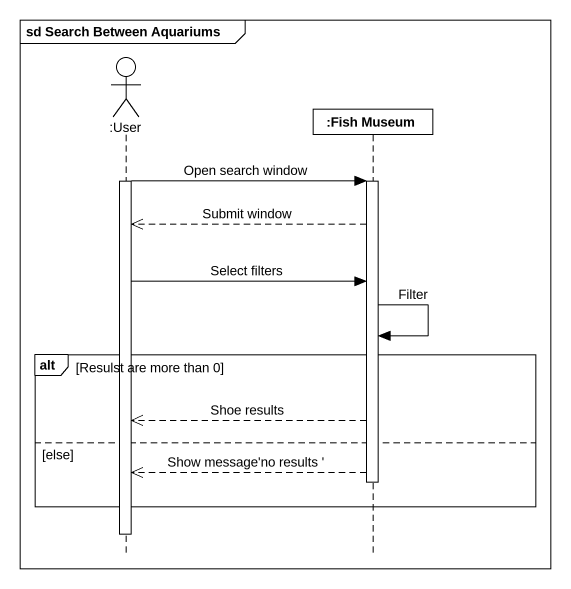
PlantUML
@startuml
mainframe sd Search Between Aquariums
hide footbox
actor ":User" as User
participant ":Fish Museum" as Fish_Museum

activate User
User -> Fish_Museum : Open search window
activate Fish_Museum
Fish_Museum -->> User : Submit window
User -> Fish_Museum : Select filters
Fish_Museum -> Fish_Museum : Filter
alt Resulst are more than 0
  Fish_Museum -->> User : Shoe results
else else
  Fish_Museum -->> User : Show message'no results '
  deactivate Fish_Museum
end
deactivate User
@enduml
